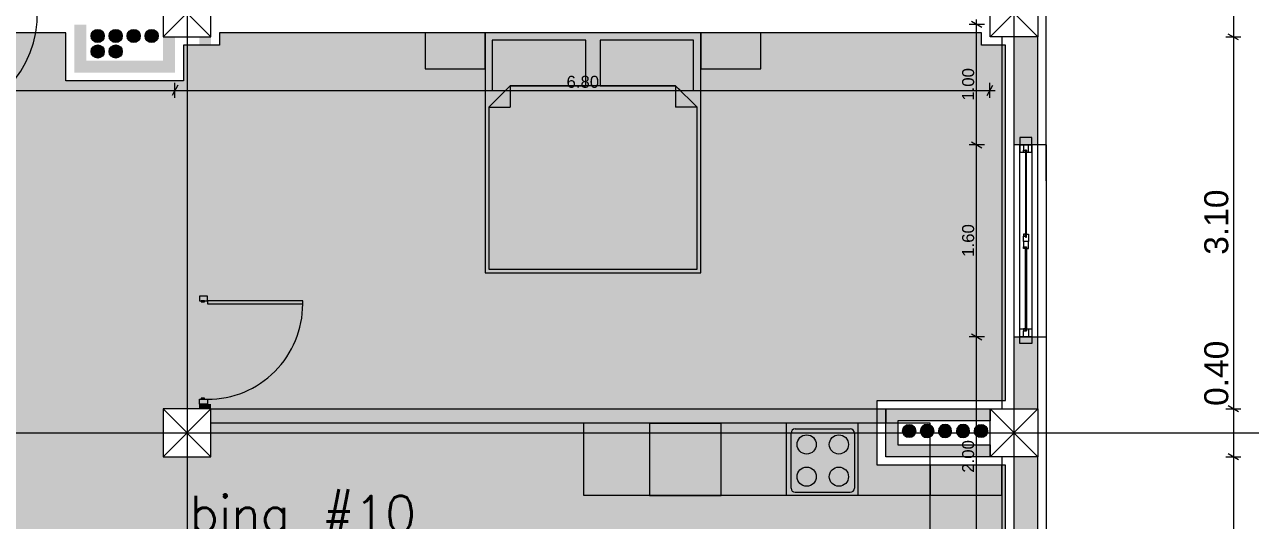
# Model space of a CAD drawing. Header units: millimetres. Extents: x 475616349 to 476941521, y 4620115302 to 4621446928.
# Drawn here: x 476530883 to 476541112, y 4620571105 to 4620575239 of the extents above; entities that cross this region are included whole.
import ezdxf

# ---------------------------------------------------------------- set-up
doc = ezdxf.new("R2010")
doc.units = ezdxf.units.MM
doc.header["$MEASUREMENT"] = 0
doc.linetypes.add('ACAD_ISO02W100', pattern=[7.5, 6, -1.5])
for name, color, linetype, lineweight in [('2D Drafting - General_Pen_No__1_Pen_No__7', 7, 'Continuous', 0), ('2D Drafting - General_Pen_No__1_Pen_No__7_Pen_No__7', 7, 'Continuous', 0), ('2D Drafting - General_Pen_No__250_Pen_No__2_Pen_No__7', 7, 'Continuous', 0), ('2D Drafting - General_Pen_No__250_Pen_No__7_Pen_No__250', 7, 'Continuous', 0), ('2D Drafting - General_Pen_No__250_Pen_No__7_Pen_No__7', 7, 'Continuous', 0), ('2D Drafting - General_Pen_No__7_Pen_No__7_Pen_No__7', 7, 'Continuous', 0), ('Annotation - Text_Pen_No__7_Pen_No__142', 142, 'Continuous', 0), ('Doors_Pen_No__7_Pen_No__7_Pen_No__7', 7, 'Continuous', 0), ('G-Anno-Nplt_Pen_No__151', 151, 'Continuous', 0), ('G-Anno-Nplt_Pen_No__4', 7, 'Continuous', 0), ('kar-panjara_Pen_No__7_Pen_No__7_Pen_No__7', 7, 'Continuous', 0), ('New_--------AVEJI_UDZRAVI_Pen_No__7', 7, 'Continuous', 0), ('New_R03_Nakveti_Pen_No__4', 7, 'Continuous', 0), ('New_reg_nak_Pen_No__7', 7, 'Continuous', 0), ('New_zoma_Pen_No__4', 7, 'Continuous', 0), ('New_zoma_Pen_No__7', 7, 'Continuous', 0), ('shaxtebi da milebi_Pen_No__1_Pen_No__1_Pen_No__1', 1, 'Continuous', 0), ('shaxtebi da milebi_Pen_No__5_Pen_No__5_Pen_No__5', 5, 'Continuous', 0), ('zoma_Pen_No__142', 142, 'Continuous', 0), ('zoma_Pen_No__5_Pen_No__5', 5, 'Continuous', 0)]:
    doc.layers.add(name, color=color, linetype=linetype, lineweight=lineweight)
for name, color, linetype, lineweight, true_color in [('New_--aveji_Pen_No__251', 7, 'Continuous', 0, 0x656565), ('shaxtebi da milebi_Pen_No__5_Pen_No__250_Pen_No__252', 7, 'Continuous', 0, 0x666666), ('shaxtebi da milebi_Pen_No__5_Pen_No__5_Pen_No__252', 7, 'Continuous', 0, 0x666666)]:
    doc.layers.add(name, color=color, linetype=linetype, lineweight=lineweight, true_color=true_color)
for name, color, linetype in [('New_R03_Nakveti', 7, 'Continuous'), ('New_zoma', 7, 'Continuous'), ('zoma', 7, 'Continuous')]:
    doc.layers.add(name, color=color, linetype=linetype)
doc.styles.add('GENERATED_STYLE_1', font='arial.ttf')
doc.styles.add('GENERATED_STYLE_2', font='arial.ttf')
doc.dimstyles.new('GENERATED_STYLE__18', dxfattribs={"dimtxt": 100, "dimasz": 64.421331, "dimexe": 0.18, "dimexo": 3, "dimgap": 0.09, "dimtad": 1, "dimtih": 1, "dimtoh": 1, "dimlfac": 0.001, "dimzin": 0, "dimdsep": 46, "dimtxsty": 'GENERATED_STYLE_1', "dimblk": 'ARROWHEAD_2', "dimblk1": 'ARROWHEAD_2', "dimblk2": 'ARROWHEAD_2', "dimcen": 0.09, "dimclrd": 7, "dimclre": 7, "dimclrt": 7, "dimadec": 0, "dimazin": 0, "dimtfac": 1, "dimtdec": 4, "dimtmove": 0, "dimatfit": 3, "dimfxl": 1, "dimtolj": 1, "dimtzin": 0, "dimarcsym": 0})
doc.dimstyles.new('GENERATED_STYLE__19', dxfattribs={"dimtxt": 100, "dimasz": 64.421331, "dimexe": 0.18, "dimexo": 3, "dimgap": 0.09, "dimtad": 1, "dimlfac": 0.001, "dimzin": 0, "dimdsep": 46, "dimtxsty": 'GENERATED_STYLE_1', "dimblk": 'ARROWHEAD_2', "dimblk1": 'ARROWHEAD_2', "dimblk2": 'ARROWHEAD_2', "dimcen": 0.09, "dimclrd": 7, "dimclre": 7, "dimclrt": 7, "dimadec": 0, "dimazin": 0, "dimtfac": 1, "dimtdec": 4, "dimtmove": 0, "dimatfit": 3, "dimfxl": 1, "dimtolj": 1, "dimtzin": 0, "dimarcsym": 0})
doc.dimstyles.new('GENERATED_STYLE__2', dxfattribs={"dimtxt": 200, "dimasz": 64.421331, "dimexe": 0.18, "dimexo": 3, "dimgap": 0.09, "dimtad": 1, "dimlfac": 0.001, "dimzin": 0, "dimdsep": 46, "dimtxsty": 'GENERATED_STYLE_2', "dimblk": 'ARROWHEAD_2', "dimblk1": 'ARROWHEAD_2', "dimblk2": 'ARROWHEAD_2', "dimcen": 0.09, "dimclrd": 142, "dimclre": 142, "dimclrt": 142, "dimadec": 0, "dimazin": 0, "dimtfac": 1, "dimtdec": 4, "dimtmove": 0, "dimatfit": 3, "dimfxl": 1, "dimtolj": 1, "dimtzin": 0, "dimarcsym": 0})

# ---------------------------------------------------------------- blocks, each defined once
blk = doc.blocks.new('Bed Layout 23')
at = {"layer": 'New_R03_Nakveti_Pen_No__4', "color": 7, "linetype": 'Continuous', "lineweight": 0}
for p, q in [((-900, 0), (-1400, 0)), ((-1400, 0), (-1400, -300)), ((-900, -300), (-900, 0)), ((900, 0), (-900, 0)), ((-900, 0), (-900, -2000)), ((1400, 0), (900, 0)), ((900, 0), (900, -300)), ((900, -2000), (900, 0)), ((1400, -300), (1400, 0)), ((-1400, -300), (-900, -300)), ((900, -300), (1400, -300)), ((-690, -440), (-870, -620)), ((0, -440), (-690, -440)), ((-690, -440), (-690, -620)), ((690, -440), (0, -440)), ((870, -620), (690, -440)), ((690, -440), (690, -620)), ((-870, -620), (-870, -1970)), ((-870, -620), (-690, -620)), ((870, -620), (690, -620)), ((870, -1970), (870, -620)), ((-900, -2000), (900, -2000)), ((-870, -1970), (0, -1970)), ((0, -1970), (870, -1970))]:
    blk.add_line(p, q, dxfattribs=at)
at = {"layer": 'New_R03_Nakveti_Pen_No__4', "color": 7, "linetype": 'Continuous', "lineweight": 0, "flags": 128}
for points in [[(-60, -440), (-60, -60), (-840, -60), (-840, -480), (-730, -480), (-690, -440)], [(690, -440), (730, -480), (840, -480), (840, -60), (60, -60), (60, -440)]]:
    blk.add_lwpolyline(points, close=True, dxfattribs=at)
blk = doc.blocks.new('*D1651', base_point=(476577134, 4620325126))
at = {"layer": 'zoma_Pen_No__142', "color": 142, "linetype": 'Continuous', "lineweight": 0, "transparency": 16777216}
for p, q in [((476541011, 4620575511), (476540926, 4620575560)), ((476540905, 4620575536), (476541032, 4620575536)), ((476540969, 4620575536), (476540969, 4620575136)), ((476541011, 4620575111), (476540926, 4620575160)), ((476540905, 4620575136), (476541032, 4620575136))]:
    blk.add_line(p, q, dxfattribs=at)
blk = doc.blocks.new('ARROWHEAD_2')
at = {"color": 0, "linetype": 'Continuous', "lineweight": 0}
for p, q in [((0, 0), (-1, 0)), ((-0.38, -0.66), (0.38, 0.66))]:
    blk.add_line(p, q, dxfattribs=at)
blk = doc.blocks.new('*D1652', base_point=(476577134, 4620325126))
at = {"layer": 'zoma_Pen_No__142', "color": 142, "linetype": 'Continuous', "lineweight": 0, "transparency": 16777216}
for p, q in [((476541011, 4620575111), (476540926, 4620575160)), ((476540905, 4620575136), (476541032, 4620575136)), ((476540969, 4620575136), (476540969, 4620572036)), ((476540905, 4620572036), (476541032, 4620572036)), ((476541011, 4620572011), (476540926, 4620572060))]:
    blk.add_line(p, q, dxfattribs=at)
at = {"layer": 'zoma_Pen_No__142', "color": 142, "lineweight": 0, "transparency": 16777216, "char_height": 200, "attachment_point": 7, "rotation": 90, "style": 'GENERATED_STYLE_2'}
for s, insert in [('\\A1;{\\pql;\\fArial CYR|b0|i0|c204|p34;3.10}', (476540929, 4620573320)), ('\\A1;{\\pql;\\fArial CYR|b0|i0|c204|p34;0.40}', (476540929, 4620572060))]:
    blk.add_mtext(s, dxfattribs=dict(at, insert=insert))
blk = doc.blocks.new('*D1653', base_point=(476577134, 4620325126))
at = {"layer": 'zoma_Pen_No__142', "color": 142, "linetype": 'Continuous', "lineweight": 0, "transparency": 16777216}
for p, q in [((476540905, 4620572036), (476541032, 4620572036)), ((476541011, 4620572011), (476540926, 4620572060)), ((476540969, 4620572036), (476540969, 4620571636)), ((476540905, 4620571636), (476541032, 4620571636)), ((476541011, 4620571611), (476540926, 4620571660))]:
    blk.add_line(p, q, dxfattribs=at)
blk = doc.blocks.new('*D1654', base_point=(476577134, 4620325126))
at = {"layer": 'zoma_Pen_No__142', "color": 142, "linetype": 'Continuous', "lineweight": 0, "transparency": 16777216}
for p, q in [((476540905, 4620571636), (476541032, 4620571636)), ((476541011, 4620571611), (476540926, 4620571660)), ((476540969, 4620571636), (476540969, 4620565836)), ((476540905, 4620565836), (476541032, 4620565836)), ((476541011, 4620565811), (476540926, 4620565860))]:
    blk.add_line(p, q, dxfattribs=at)
at = {"layer": 'zoma_Pen_No__142', "color": 142, "lineweight": 0, "transparency": 16777216, "char_height": 200, "attachment_point": 7, "rotation": 90, "style": 'GENERATED_STYLE_2'}
for s, insert in [('\\A1;{\\pql;\\fArial CYR|b0|i0|c204|p34;5.80}', (476540929, 4620568470)), ('\\A1;{\\pql;\\fArial CYR|b0|i0|c204|p34;0.40}', (476540929, 4620565860))]:
    blk.add_mtext(s, dxfattribs=dict(at, insert=insert))
blk = doc.blocks.new('*D1754', base_point=(476577134, 4620325126))
at = {"layer": 'New_zoma_Pen_No__4', "color": 7, "linetype": 'Continuous', "lineweight": 0, "transparency": 16777216}
for p, q in [((476526279, 4620574627), (476526279, 4620574754)), ((476532138, 4620574627), (476532138, 4620574754)), ((476526303, 4620574733), (476526254, 4620574648)), ((476526279, 4620574690), (476532138, 4620574690)), ((476532163, 4620574733), (476532114, 4620574648))]:
    blk.add_line(p, q, dxfattribs=at)
at = {"layer": 'New_zoma_Pen_No__7', "color": 7, "lineweight": 0, "transparency": 16777216, "insert": (476529075, 4620574710), "char_height": 100, "attachment_point": 7, "style": 'GENERATED_STYLE_1'}
blk.add_mtext('\\A1;{\\pql;\\fArial|b0|i0|c0|p34;5.86}', dxfattribs=at)
blk = doc.blocks.new('*D1755', base_point=(476577134, 4620325126))
at = {"layer": 'New_zoma_Pen_No__4', "color": 7, "linetype": 'Continuous', "lineweight": 0, "transparency": 16777216}
for p, q in [((476532138, 4620574627), (476532138, 4620574754)), ((476538938, 4620574627), (476538938, 4620574754)), ((476532163, 4620574733), (476532114, 4620574648)), ((476532138, 4620574690), (476538938, 4620574690)), ((476538914, 4620574648), (476538963, 4620574733)), ((476538938, 4620574690), (476538980, 4620574690))]:
    blk.add_line(p, q, dxfattribs=at)
at = {"layer": 'New_zoma_Pen_No__7', "color": 7, "lineweight": 0, "transparency": 16777216, "insert": (476535405, 4620574710), "char_height": 100, "attachment_point": 7, "style": 'GENERATED_STYLE_1'}
blk.add_mtext('\\A1;{\\pql;\\fArial|b0|i0|c0|p34;6.80}', dxfattribs=at)
blk = doc.blocks.new('*D1758', base_point=(476577134, 4620325126))
at = {"layer": 'New_zoma_Pen_No__4', "color": 7, "linetype": 'Continuous', "lineweight": 0, "transparency": 16777216}
for p, q in [((476538891, 4620572636), (476538764, 4620572636)), ((476538785, 4620572660), (476538869, 4620572611)), ((476538827, 4620570636), (476538827, 4620572636)), ((476538785, 4620570660), (476538869, 4620570611)), ((476538891, 4620570636), (476538764, 4620570636))]:
    blk.add_line(p, q, dxfattribs=at)
at = {"layer": 'New_zoma_Pen_No__7', "color": 7, "lineweight": 0, "transparency": 16777216, "insert": (476538807, 4620571503), "char_height": 100, "attachment_point": 7, "rotation": 90, "style": 'GENERATED_STYLE_1'}
blk.add_mtext('\\A1;{\\pql;\\fArial|b0|i0|c0|p34;2.00}', dxfattribs=at)
blk = doc.blocks.new('*D1759', base_point=(476577134, 4620325126))
at = {"layer": 'New_zoma_Pen_No__4', "color": 7, "linetype": 'Continuous', "lineweight": 0, "transparency": 16777216}
for p, q in [((476538891, 4620574236), (476538764, 4620574236)), ((476538785, 4620574260), (476538869, 4620574211)), ((476538827, 4620572636), (476538827, 4620574236)), ((476538891, 4620572636), (476538764, 4620572636)), ((476538785, 4620572660), (476538869, 4620572611))]:
    blk.add_line(p, q, dxfattribs=at)
at = {"layer": 'New_zoma_Pen_No__7', "color": 7, "lineweight": 0, "transparency": 16777216, "insert": (476538807, 4620573303), "char_height": 100, "attachment_point": 7, "rotation": 90, "style": 'GENERATED_STYLE_1'}
blk.add_mtext('\\A1;{\\pql;\\fArial|b0|i0|c0|p34;1.60}', dxfattribs=at)
blk = doc.blocks.new('*D1760', base_point=(476577134, 4620325126))
at = {"layer": 'New_zoma_Pen_No__4', "color": 7, "linetype": 'Continuous', "lineweight": 0, "transparency": 16777216}
for p, q in [((476538869, 4620575214), (476538785, 4620575263)), ((476538827, 4620575239), (476538827, 4620575280)), ((476538891, 4620575239), (476538764, 4620575239)), ((476538827, 4620574236), (476538827, 4620575239)), ((476538891, 4620574236), (476538764, 4620574236)), ((476538785, 4620574260), (476538869, 4620574211))]:
    blk.add_line(p, q, dxfattribs=at)
at = {"layer": 'New_zoma_Pen_No__7', "color": 7, "lineweight": 0, "transparency": 16777216, "insert": (476538807, 4620574604), "char_height": 100, "attachment_point": 7, "rotation": 90, "style": 'GENERATED_STYLE_1'}
blk.add_mtext('\\A1;{\\pql;\\fArial|b0|i0|c0|p34;1.00}', dxfattribs=at)

msp = doc.modelspace()

# ---------------------------------------------------------------- hatches: boundary and pattern name
at = {"layer": '2D Drafting - General_Pen_No__250_Pen_No__2_Pen_No__7', "linetype": 'Continuous', "lineweight": 0}
msp.add_hatch(color=7, dxfattribs=at).paths.add_polyline_path([(476532338.642, 4620572075.874), (476532338.642, 4620572035.567), (476532438.366, 4620572035.567), (476532438.366, 4620572075.874)])
at = {"layer": '2D Drafting - General_Pen_No__250_Pen_No__7_Pen_No__7', "linetype": 'Continuous', "lineweight": 0}
for points in [[(476531298.178, 4620574838.825), (476532038.366, 4620574838.825), (476532138.295, 4620574838.825), (476532138.295, 4620575135.567), (476532038.366, 4620575135.567), (476532038.366, 4620574938.825), (476531398.366, 4620574938.825), (476531398.366, 4620575238.825), (476531298.178, 4620575238.825)], [(476532342.179, 4620572975.874), (476532342.179, 4620575135.567), (476532438.366, 4620575135.567), (476532438.366, 4620572975.874)], [(476539138.366, 4620575135.567), (476539138.366, 4620574235.822), (476539338.366, 4620574235.822), (476539338.366, 4620575135.567)], [(476539138.366, 4620572635.82), (476539138.366, 4620572035.567), (476539338.366, 4620572035.567), (476539338.366, 4620572635.82)], [(476538068.178, 4620572035.567), (476538068.178, 4620571915.567), (476532438.366, 4620571915.567), (476532438.366, 4620572035.567)], [(476538168.366, 4620572035.567), (476538938.366, 4620572035.567), (476538938.366, 4620571935.868), (476538168.366, 4620571935.868), (476538168.366, 4620571735.567), (476538938.366, 4620571735.567), (476538938.366, 4620571635.567), (476538168.366, 4620571635.567), (476538068.178, 4620571635.567), (476538068.178, 4620572035.567)], [(476535427.141, 4620571915.567), (476535547.141, 4620571915.567), (476535547.071, 4620570573.153), (476535427.071, 4620570573.159)], [(476539138.366, 4620571635.567), (476539338.366, 4620571635.567), (476539338.366, 4620570635.567), (476539138.366, 4620570635.567)]]:
    msp.add_hatch(color=7, dxfattribs=at).paths.add_polyline_path(points)
at = {"layer": 'G-Anno-Nplt_Pen_No__151', "linetype": 'Continuous', "lineweight": 0, "true_color": 0x1f2f3f}
h = msp.add_hatch(color=169, dxfattribs=at)
h.paths.add_polyline_path([(476525438.366, 4620572035.567), (476525538.366, 4620572035.567), (476525538.366, 4620571635.567), (476525508.366, 4620571635.567), (476525438.366, 4620571635.567), (476525438.366, 4620570494.779), (476525508.366, 4620570494.779), (476525508.366, 4620565905.567), (476525608.366, 4620565905.567), (476525608.366, 4620565705.568), (476531968.366, 4620565705.568), (476531968.366, 4620565905.567), (476532168.366, 4620565905.567), (476532168.366, 4620567205.567), (476539068.366, 4620567205.567), (476539068.366, 4620571565.567), (476537998.178, 4620571565.567), (476537998.178, 4620572105.567), (476539068.366, 4620572105.567), (476539068.366, 4620575065.567), (476538868.366, 4620575065.567), (476538868.366, 4620575168.825), (476532508.366, 4620575168.825), (476532508.366, 4620575065.567), (476532208.296, 4620575065.567), (476532208.296, 4620574768.824), (476531228.178, 4620574768.824), (476531228.178, 4620575168.825), (476528184.719, 4620575168.825), (476528184.719, 4620575238.824), (476526278.554, 4620575238.824), (476526278.554, 4620574838.824), (476525438.366, 4620574838.824)])
h.paths.add_polyline_path([(476532038.366, 4620571635.567), (476532438.366, 4620571635.567), (476532438.366, 4620572035.567), (476532038.366, 4620572035.567)], flags=0)
at = {"layer": 'shaxtebi da milebi_Pen_No__1_Pen_No__1_Pen_No__1', "linetype": 'Continuous', "lineweight": 0}
for points in [[(476531888.366, 4620575143.825, 1), (476531998.366, 4620575143.825, 1)], [(476538808.366, 4620571850.444, 1), (476538918.366, 4620571850.444, 1)]]:
    msp.add_hatch(color=1, dxfattribs=at).paths.add_polyline_path(points)
at = {"layer": 'shaxtebi da milebi_Pen_No__5_Pen_No__5_Pen_No__252', "linetype": 'Continuous', "lineweight": 0, "true_color": 0x666666}
for points in [[(476531588.225, 4620575013.825, -1), (476531698.225, 4620575013.825, -1)], [(476538318.366, 4620571850.444, -1), (476538208.366, 4620571850.444, -1)]]:
    msp.add_hatch(color=251, dxfattribs=at).paths.add_polyline_path(points)
at = {"layer": 'shaxtebi da milebi_Pen_No__5_Pen_No__5_Pen_No__5', "linetype": 'Continuous', "lineweight": 0}
for points in [[(476531438.366, 4620575143.753, -1), (476531548.366, 4620575143.753, -1)], [(476531643.366, 4620575198.825, -1), (476531643.366, 4620575088.825, -1)], [(476531793.366, 4620575198.825, -1), (476531793.366, 4620575088.825, -1)], [(476531438.366, 4620575013.825, -1), (476531548.366, 4620575013.825, -1)], [(476538468.366, 4620571850.444, -1), (476538358.366, 4620571850.444, -1)], [(476538508.366, 4620571850.444, 1), (476538618.366, 4620571850.444, 1)], [(476538658.366, 4620571850.444, 1), (476538768.366, 4620571850.444, 1)]]:
    msp.add_hatch(color=5, dxfattribs=at).paths.add_polyline_path(points)

# ---------------------------------------------------------------- linework, layer by layer
at = {"layer": '2D Drafting - General_Pen_No__1_Pen_No__7', "color": 7, "linetype": 'Continuous', "lineweight": 0}
for p, q in [((476532438.366, 4620575135.567), (476532038.366, 4620575535.567)), ((476532038.366, 4620575135.567), (476532438.366, 4620575535.567)), ((476539338.366, 4620575135.567), (476538938.366, 4620575535.567)), ((476538938.366, 4620575135.567), (476539338.366, 4620575535.567)), ((476532438.366, 4620571635.567), (476532038.366, 4620572035.567)), ((476532038.366, 4620571635.567), (476532438.366, 4620572035.567)), ((476539338.366, 4620571635.567), (476538938.366, 4620572035.567)), ((476538938.366, 4620571635.567), (476539338.366, 4620572035.567))]:
    msp.add_line(p, q, dxfattribs=at)
at = {"layer": '2D Drafting - General_Pen_No__1_Pen_No__7', "color": 7, "linetype": 'Continuous', "lineweight": 0, "flags": 128}
for points in [[(476532038.366, 4620575135.567), (476532438.366, 4620575135.567), (476532438.366, 4620575535.567), (476532038.366, 4620575535.567)], [(476539338.366, 4620575135.567), (476538938.366, 4620575135.567), (476538938.366, 4620575535.567), (476539338.366, 4620575535.567)], [(476539338.366, 4620572035.567), (476539338.366, 4620575135.567), (476539038.366, 4620575135.567), (476539038.366, 4620572035.567)], [(476532038.366, 4620571635.567), (476532438.366, 4620571635.567), (476532438.366, 4620572035.567), (476532038.366, 4620572035.567)], [(476539338.366, 4620571635.567), (476538938.366, 4620571635.567), (476538938.366, 4620572035.567), (476539338.366, 4620572035.567)], [(476539338.366, 4620565835.567), (476539338.366, 4620571635.567), (476539038.366, 4620571635.567), (476539038.366, 4620565835.567)]]:
    msp.add_lwpolyline(points, close=True, dxfattribs=at)
at = {"layer": '2D Drafting - General_Pen_No__1_Pen_No__7_Pen_No__7', "color": 7, "linetype": 'Continuous', "lineweight": 0}
msp.add_arc((476530096.088, 4620575329.158), 893.239, 271.603806, 1.603806, dxfattribs=at)
at = {"layer": '2D Drafting - General_Pen_No__250_Pen_No__7_Pen_No__250', "color": 7, "linetype": 'Continuous', "lineweight": 0, "flags": 128}
for points in [[(476538068.178, 4620572035.567), (476538068.178, 4620571915.567), (476532438.366, 4620571915.567), (476532438.366, 4620572035.567)], [(476538168.366, 4620572035.567), (476538938.366, 4620572035.567), (476538938.366, 4620571935.868), (476538168.366, 4620571935.868), (476538168.366, 4620571735.567), (476538938.366, 4620571735.567), (476538938.366, 4620571635.567), (476538168.366, 4620571635.567), (476538068.178, 4620571635.567), (476538068.178, 4620572035.567)]]:
    msp.add_lwpolyline(points, close=True, dxfattribs=at)
at = {"layer": '2D Drafting - General_Pen_No__7_Pen_No__7_Pen_No__7', "color": 7, "linetype": 'Continuous', "lineweight": 0}
msp.add_arc((476532409.935, 4620572909.696), 794.311, 269.9983197, 0, dxfattribs=at)
at = {"layer": 'Doors_Pen_No__7_Pen_No__7_Pen_No__7', "color": 7, "linetype": 'Continuous', "lineweight": 0, "flags": 128}
for points in [[(476532342.202, 4620572975.874), (476532342.202, 4620572936.362), (476532409.935, 4620572936.362), (476532409.935, 4620572975.874)], [(476532356.602, 4620572936.362), (476532356.602, 4620572927.474), (476532383.269, 4620572927.474), (476532383.269, 4620572936.362)], [(476532409.935, 4620572936.362), (476532409.935, 4620572909.696), (476533204.247, 4620572909.696), (476533204.247, 4620572936.362)], [(476532342.179, 4620572075.874), (476532342.179, 4620572115.385), (476532409.912, 4620572115.385), (476532409.912, 4620572075.874)], [(476532356.579, 4620572124.274), (476532356.579, 4620572115.385), (476532383.246, 4620572115.385), (476532383.246, 4620572124.274)]]:
    msp.add_lwpolyline(points, close=True, dxfattribs=at)
at = {"layer": 'G-Anno-Nplt_Pen_No__4', "color": 7, "linetype": 'Continuous', "lineweight": 0, "flags": 128}
msp.add_lwpolyline([(476539068.366, 4620567205.567), (476539068.366, 4620571565.567), (476537998.178, 4620571565.567), (476537998.178, 4620572105.567), (476539068.366, 4620572105.567), (476539068.366, 4620575065.567), (476538868.366, 4620575065.567), (476538868.366, 4620575168.825), (476532508.366, 4620575168.825), (476532508.366, 4620575065.567), (476532208.296, 4620575065.567), (476532208.296, 4620574768.824), (476531228.178, 4620574768.824), (476531228.178, 4620575168.825), (476528184.719, 4620575168.825)], dxfattribs=at)
msp.add_lwpolyline([(476532038.366, 4620571635.567), (476532438.366, 4620571635.567), (476532438.366, 4620572035.567), (476532038.366, 4620572035.567)], close=True, dxfattribs=at)
at = {"layer": 'kar-panjara_Pen_No__7_Pen_No__7_Pen_No__7', "color": 7, "linetype": 'Continuous', "lineweight": 0, "flags": 128}
for points in [[(476539288.414, 4620574176.147), (476539288.414, 4620574296.147), (476539188.414, 4620574296.147), (476539188.414, 4620574176.147)], [(476539188.415, 4620572635.82), (476539188.47, 4620574235.822), (476539288.415, 4620574235.822), (476539288.36, 4620572635.82)], [(476539218.53, 4620574235.822), (476539218.53, 4620574190.822), (476539233.53, 4620574190.822), (476539243.53, 4620574190.822), (476539243.53, 4620574176.147), (476539258.53, 4620574176.147), (476539258.53, 4620574235.822)], [(476539218.53, 4620574176.147), (476539218.53, 4620574190.822), (476539233.53, 4620574190.822), (476539233.53, 4620574176.147)], [(476539233.53, 4620574190.822), (476539233.53, 4620573466.981), (476539243.53, 4620573466.981), (476539243.53, 4620574190.822)], [(476539218.53, 4620573431.25), (476539218.53, 4620573476.25), (476539233.53, 4620573476.25), (476539243.53, 4620573476.25), (476539243.53, 4620573491.25), (476539258.53, 4620573491.25), (476539258.53, 4620573431.25)], [(476539218.53, 4620573491.25), (476539218.53, 4620573476.25), (476539233.53, 4620573476.25), (476539233.53, 4620573491.25)], [(476539218.53, 4620573431.25), (476539218.53, 4620573386.25), (476539233.53, 4620573386.25), (476539243.53, 4620573386.25), (476539243.53, 4620573371.25), (476539258.53, 4620573371.25), (476539258.53, 4620573431.25)], [(476539218.53, 4620573371.25), (476539218.53, 4620573386.25), (476539233.53, 4620573386.25), (476539233.53, 4620573371.25)], [(476539233.53, 4620572686.25), (476539233.53, 4620573386.25), (476539243.53, 4620573386.25), (476539243.53, 4620572686.25)], [(476539288.414, 4620572701.25), (476539288.414, 4620572581.25), (476539188.414, 4620572581.25), (476539188.414, 4620572701.25)], [(476539218.53, 4620572635.82), (476539218.53, 4620572686.25), (476539233.53, 4620572686.25), (476539243.53, 4620572686.25), (476539243.53, 4620572701.25), (476539258.53, 4620572701.25), (476539258.53, 4620572635.82)], [(476539218.53, 4620572701.25), (476539218.53, 4620572686.25), (476539233.53, 4620572686.25), (476539233.53, 4620572701.25)]]:
    msp.add_lwpolyline(points, close=True, dxfattribs=at)
at = {"layer": 'New_--------AVEJI_UDZRAVI_Pen_No__7', "color": 7, "linetype": 'Continuous', "lineweight": 0}
for p, q in [((476537278.209, 4620571374.921), (476537278.209, 4620571834.189)), ((476537313.383, 4620571869.364), (476537772.651, 4620571869.364)), ((476537807.86, 4620571834.189), (476537807.86, 4620571374.922)), ((476537313.384, 4620571339.747), (476537772.652, 4620571339.747))]:
    msp.add_line(p, q, dxfattribs=at)
for points in [[(476538438.368, 4620571315.654), (476538438.368, 4620571915.654), (476535547.125, 4620571915.654), (476535547.125, 4620571315.654)], [(476536096.027, 4620571314.392), (476536695.566, 4620571314.392), (476536695.566, 4620571914.392), (476536096.027, 4620571914.392)], [(476537238.367, 4620571915.654), (476537238.367, 4620571315.654), (476537838.367, 4620571315.654), (476537838.367, 4620571915.654)], [(476538438.368, 4620571315.654), (476539037.907, 4620571315.654), (476539037.907, 4620571565.567), (476538438.368, 4620571565.567)]]:
    msp.add_lwpolyline(points, close=True, dxfattribs=at)
msp.add_lwpolyline([(476539038.366, 4620571315.654), (476539038.366, 4620569046.565), (476538438.366, 4620569046.565), (476538438.366, 4620571315.654)], dxfattribs=at)
for centre in [(476537408.592, 4620571739.015), (476537677.477, 4620571739.015), (476537408.592, 4620571470.095), (476537677.478, 4620571470.095)]:
    msp.add_circle(centre, 80, dxfattribs=at)
for points in [[(476537313.383, 4620571869.364), (476537293.953, 4620571869.364), (476537278.209, 4620571853.619), (476537278.209, 4620571834.189)], [(476537807.86, 4620571834.189), (476537807.86, 4620571853.62), (476537792.082, 4620571869.364), (476537772.686, 4620571869.364)], [(476537278.209, 4620571374.921), (476537278.209, 4620571355.491), (476537293.953, 4620571339.747), (476537313.384, 4620571339.747)], [(476537772.652, 4620571339.747), (476537792.082, 4620571339.747), (476537807.86, 4620571355.491), (476537807.86, 4620571374.921)]]:
    msp.add_open_spline(points, degree=3, dxfattribs=at)
at = {"layer": 'New_--aveji_Pen_No__251', "color": 251, "linetype": 'ACAD_ISO02W100', "lineweight": 0, "true_color": 0x656565}
for points in [[(476537838.367, 4620571315.654), (476537838.368, 4620571915.654)], [(476538438.367, 4620571315.654), (476538438.368, 4620571915.654)]]:
    msp.add_lwpolyline(points, dxfattribs=at)
at = {"layer": 'New_reg_nak_Pen_No__7', "color": 7, "linetype": 'Continuous', "lineweight": 0, "flags": 128}
msp.add_lwpolyline([(476538238.365, 4620565435.567), (476538238.365, 4620565365.577), (476539408.42, 4620565365.567), (476539408.265, 4620582505.567), (476538938.365, 4620582505.563), (476538938.366, 4620582435.567)], dxfattribs=at)
msp.add_lwpolyline([(476539138.388, 4620572635.82), (476539408.41, 4620572635.82), (476539408.41, 4620574235.822), (476539138.388, 4620574235.822)], close=True, dxfattribs=at)
at = {"layer": 'shaxtebi da milebi_Pen_No__1_Pen_No__1_Pen_No__1', "color": 1, "linetype": 'Continuous', "lineweight": 0, "flags": 128}
for points in [[(476531888.366, 4620575143.825, -1), (476531998.366, 4620575143.825, -1)], [(476538808.366, 4620571850.444, -1), (476538918.366, 4620571850.444, -1)]]:
    msp.add_lwpolyline(points, format="xyb", close=True, dxfattribs=at)
at = {"layer": 'shaxtebi da milebi_Pen_No__5_Pen_No__250_Pen_No__252', "color": 251, "linetype": 'Continuous', "lineweight": 0, "true_color": 0x666666, "flags": 128}
msp.add_lwpolyline([(476538468.366, 4620571850.444, 1), (476538358.366, 4620571850.444, 1)], format="xyb", close=True, dxfattribs=at)
at = {"layer": 'shaxtebi da milebi_Pen_No__5_Pen_No__5_Pen_No__252', "color": 251, "linetype": 'Continuous', "lineweight": 0, "true_color": 0x666666, "flags": 128}
for points in [[(476531588.225, 4620575013.825, -1), (476531698.225, 4620575013.825, -1)], [(476538318.366, 4620571850.444, -1), (476538208.366, 4620571850.444, -1)]]:
    msp.add_lwpolyline(points, format="xyb", close=True, dxfattribs=at)
at = {"layer": 'shaxtebi da milebi_Pen_No__5_Pen_No__5_Pen_No__5', "color": 5, "linetype": 'Continuous', "lineweight": 0, "flags": 128}
for points in [[(476531438.366, 4620575143.753, -1), (476531548.366, 4620575143.753, -1)], [(476531643.366, 4620575198.825, -1), (476531643.366, 4620575088.825, -1)], [(476531793.366, 4620575198.825, -1), (476531793.366, 4620575088.825, -1)], [(476531438.366, 4620575013.825, -1), (476531548.366, 4620575013.825, -1)], [(476538468.366, 4620571850.444, -1), (476538358.366, 4620571850.444, -1)], [(476538508.366, 4620571850.444, 1), (476538618.366, 4620571850.444, 1)], [(476538658.366, 4620571850.444, 1), (476538768.366, 4620571850.444, 1)]]:
    msp.add_lwpolyline(points, format="xyb", close=True, dxfattribs=at)
at = {"layer": 'zoma_Pen_No__5_Pen_No__5', "color": 5, "linetype": 'Continuous', "lineweight": 0}
for p, q in [((476532238.366, 4620585945.164), (476532238.366, 4620561234.358)), ((476539138.366, 4620585945.164), (476539138.366, 4620561234.358)), ((476493657.815, 4620571835.567), (476543544.196, 4620571835.567)), ((476493657.815, 4620571835.567), (476543544.196, 4620571835.567))]:
    msp.add_line(p, q, dxfattribs=at)

# ---------------------------------------------------------------- block references
at = {"layer": 'New_R03_Nakveti', "color": 7, "linetype": 'Continuous', "lineweight": 0, "zscale": 1000, "rotation": 359.9970273048937}
msp.add_blockref('Bed Layout 23', (476535625.581, 4620575168.897), dxfattribs=at)

# ---------------------------------------------------------------- texts
at = {"layer": 'Annotation - Text_Pen_No__7_Pen_No__142', "color": 142, "linetype": 'Continuous', "lineweight": 0, "insert": (476533204.928, 4620571309.833), "char_height": 300, "attachment_point": 2}
msp.add_mtext('\\A1;{\\pqc;\\Ftxt.shx;bina #1\\Ftxt.shx;0}', dxfattribs=at)

# ---------------------------------------------------------------- dimensions: what is measured, and where the dimension line sits
at = {"layer": 'New_zoma', "color": 7, "linetype": 'Continuous', "lineweight": 0}
for base, p1, p2, picture, middle in [((476538827.081, 4620575238.825), (476539408.41, 4620574235.822), (476538938.366, 4620575238.825), '*D1760', (476538757.081, 4620574734.177)), ((476538827.081, 4620574235.822), (476539408.41, 4620572635.82), (476539408.41, 4620574235.822), '*D1759', (476538757.081, 4620573432.674)), ((476538827.081, 4620572635.82), (476539408.41, 4620570635.567), (476539408.41, 4620572635.82), '*D1758', (476538757.081, 4620571632.547))]:
    dim = msp.add_linear_dim(base=base, p1=p1, p2=p2, angle=90, dimstyle='GENERATED_STYLE__19', dxfattribs=at)
    dim.commit()
    dim.dimension.update_dxf_attribs({"geometry": picture, "text_midpoint": middle, "dimtype": 160, "text_rotation": 90})
for base, p1, p2, picture, middle in [((476538938.366, 4620574690.495), (476532138.295, 4620574838.825), (476538938.366, 4620575135.567), '*D1755', (476535535.184, 4620574760.495)), ((476532138.295, 4620574690.495), (476526278.554, 4620574838.825), (476532138.295, 4620574838.825), '*D1754', (476529205.278, 4620574760.495))]:
    dim = msp.add_linear_dim(base=base, p1=p1, p2=p2, dimstyle='GENERATED_STYLE__18', dxfattribs=at)
    dim.commit()
    dim.dimension.update_dxf_attribs({"geometry": picture, "text_midpoint": middle, "dimtype": 160})
at = {"layer": 'zoma', "color": 142, "linetype": 'Continuous', "lineweight": 0}
for base, p1, p2, picture, middle in [((476540968.575, 4620575135.567), (476539338.366, 4620575535.567), (476539338.366, 4620575135.567), '*D1651', (476540828.575, 4620575819.829)), ((476540968.575, 4620572035.567), (476539338.366, 4620575135.567), (476539338.366, 4620572035.567), '*D1652', (476540828.575, 4620573579.274)), ((476540968.575, 4620571635.567), (476539338.366, 4620572035.567), (476539338.366, 4620571635.567), '*D1653', (476540828.575, 4620572319.829)), ((476540968.575, 4620565835.567), (476539338.366, 4620571635.567), (476539338.366, 4620565835.567), '*D1654', (476540828.575, 4620568729.274))]:
    dim = msp.add_linear_dim(base=base, p1=p1, p2=p2, angle=270, dimstyle='GENERATED_STYLE__2', dxfattribs=at)
    dim.commit()
    dim.dimension.update_dxf_attribs({"geometry": picture, "text_midpoint": middle, "dimtype": 160, "text_rotation": 90})

doc.saveas('drawing.dxf')
